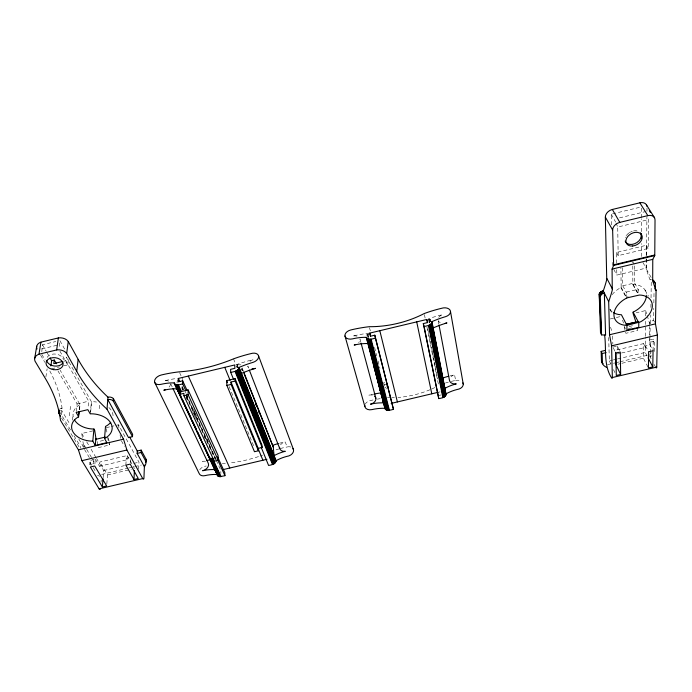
<?xml version="1.0" encoding="UTF-8"?>
<svg xmlns="http://www.w3.org/2000/svg" width="692" height="692" viewBox="0 0 692 692"><rect width="100%" height="100%" fill="white"/><g stroke="black" fill="none" stroke-linecap="round" stroke-linejoin="round"><path stroke-width="0.52" stroke-dasharray="3.46 2.59" d="M637.617 328.103L637.617 330.525L625.897 333.293L625.058 330.482M641.328 256.507L641.389 243.558M641.441 231.69L641.501 218.741M641.51 217.66L641.553 207.946M177.014 383.005L177.403 379.83M647.963 367.037L643.404 358.205L643.508 343.63L615.646 350.213M647.124 356.034L645.238 352.418L645.376 337.393M645.385 336.321L645.48 325.586M645.489 324.513L645.515 321.296M645.567 315.924L645.61 310.561L636.242 312.784M621.632 352.998L645.48 347.375L645.489 345.853L649.9 344.815L653.058 350.757M613.83 269.482L616.832 275.087L646.129 268.081L646.233 256.689M646.241 255.651L646.337 245.288L616.434 252.459L616.624 263.237M651.034 297.82L651.259 281.852L650.065 279.767A232.304 146.228 -35.5 0 1 646.648 270.027L646.544 256.343M646.553 255.27L646.908 216.683M646.959 211.32L646.985 208.102M616.434 252.459L618.181 255.633L648.214 248.437L648.516 219.624L647.21 216.657M651.492 355.714A15.596 10.198 -24.3 0 1 650.212 357.003L650.419 342.142L649.295 340.031L649.468 326.503M649.477 325.465L649.52 322.342L653.559 320.188L653.758 308.329M649.9 344.815L649.987 338.596M649.996 337.558L650.151 326.166M650.679 323.38L650.8 314.86M650.904 307.404L650.947 304.212M649.295 340.031L653.248 339.097L653.075 349.434L654.199 351.545A15.596 10.198 -24.3 0 1 653.992 352.02M653.845 302.932L654.044 291.072M654.199 351.545L654.381 341.208L653.248 339.097M138.668 469.314L138.988 462.187L118.479 424.776L111.325 426.471M130.278 463.156L130.485 459.315M125.866 465.145L126.255 458.424L130.589 457.403M127.008 459.773L127.25 455.544L99.864 462.031L99.51 466.278L127.008 459.773L126.255 458.424M106.819 483.933L107.502 474.937L99.864 462.031M103.125 477.705L103.688 470.525L96.56 458.493M101.023 482.073L101.196 479.971M99.216 408.678L99.596 404.396M94.882 464.047L95.314 459.22L90.963 460.249L90.514 465.085M93.818 461.313L93.602 463.718L89.718 464.635L89.943 462.23L93.818 461.313L92.719 459.479M90.661 411.809L91.647 401.732L92.244 401.715A20.042 13.632 3.3 0 1 96.473 402.035M90.237 413.877L91.422 401.793L66.276 357.133L65.801 360.714L88.688 401.17L87.936 408.609M84.329 447.309L84.493 445.709L80.557 446.643L80.393 448.243M79.208 409.82L80.047 404.699L60.187 370.263M79.485 409.75L80.047 404.699M76.276 411.394L77.115 403.938L56.943 369.113M72.331 420.165L73.041 414.093M69.373 415.797L70.541 406.109M61.277 414.517L62.046 408.133A211.363 131.895 11.6 0 0 49.392 370.229M63.647 365.895L67.721 364.918L68.664 357.574M45.897 376.846L47.125 368.775M41.814 351.692L42.446 344.746L55.749 341.537M612.143 294.662A20.016 13.719 -26.1 0 1 619.876 288.114L621.165 287.344L620.888 267.735M366.129 335.205L368.334 333.855L369.147 336.978M59.78 408.972L62.046 408.133A3.633 2.465 4.7 0 0 60.559 408.496M79.77 404.768L78.923 405.261A20.042 13.632 3.3 0 0 73.274 416.956M632.791 265.918L632.851 284.542L633.63 284.473A20.016 13.719 -26.1 0 1 646.38 294.065M41.771 348.932L58.232 344.962M611.425 224.909L611.192 214.2L640.507 207.124M619.504 217.868L645.022 211.717M618.181 255.633L617.722 227.037L648.516 219.624M63.794 361.198L65.801 360.714M51.433 368.836L59.581 366.881M60.239 410.901L61.735 410.546L69.996 424.334M77.115 403.938L88.688 401.17M622.558 267.769L622.783 285.779L634.573 282.967L638.664 290.372M621.165 287.344L626.234 296.842L628.206 296.375M82.348 437.534L81.76 433.503L94.718 430.424M106.205 427.691L110.296 426.713M610.258 318.96L615.326 317.749M616.347 317.507L620.404 316.547M103.584 440.372L97.312 441.859L97.935 445.726M98.238 447.655L109.76 444.93L109.284 442.032M629.097 326.52L634.953 325.128M628.362 328.639L634.261 327.247M612.913 347.099L617.342 346.052L620.292 352.029M103.688 470.525L124.456 465.621M133.798 463.415L138.988 462.187M438.053 392.329L440.147 391.836M650.419 342.142L654.381 341.208M101.646 474.418L127.76 468.25M128.807 468.008L141.35 465.05M438.996 395.443L441.038 394.959M617.489 353.975L620.603 353.249M107.502 474.937L131.385 469.297M608.709 337.506L609.332 360.887L612.411 360.16M613.432 359.918L616.511 359.191M617.541 358.949L645.238 352.418M607.611 364.667L614.877 362.954M615.906 362.712L619.02 361.977M620.058 361.734L647.029 355.377M617.973 364.208L621.027 363.482M622.039 363.248L643.404 358.205M451.245 381.396A56.017 41.364 -9.5 0 1 455.613 380.496L454.601 374.952L453.788 375.133A6.47 4.585 -10 0 0 451.028 376.69M455.613 380.496L456.426 380.315A6.436 4.585 -9.9 0 1 461.045 381.041M290.874 447.075A6.245 4.533 -21.5 0 0 287.915 446.824L287.137 447.006L285.234 441.989L284.447 442.171A6.28 4.533 -21.5 0 0 280.597 444.826M240.911 364.831L236.353 364.77L237.546 367.772M428.166 319.548L430.779 319.747M611.192 214.2L615.646 222.08M59.33 411.403L70.757 430.372M74.027 435.796L80.557 446.643M89.943 462.23L92.685 466.78M93.238 467.697L95.427 471.338A15.544 10.129 1.4 0 0 95.851 471.667M61.588 418.02L79.762 448.131M84.511 449.489L89.346 457.559M84.493 445.709L86.137 448.459M86.682 449.376L92.174 458.562M78.767 438.962L83.697 447.196M646.337 245.288L648.214 248.437M95.314 459.22L99.51 466.278M81.76 433.503L84.502 438.131M86.69 441.833L88.887 445.536M91.076 449.238L96.015 457.568M40.655 355.221L44.824 362.314M41.857 354.46L45.066 359.944M42.446 344.746L46.243 351.294M46.779 352.228L49.495 356.908M642.92 262.519L646.129 268.081M646.423 269.197L651.457 277.933M108.938 443.486L109.76 444.93M108.038 437.776L109.12 441.063M634.106 264.119L632.782 261.784L632.791 264.889M59.919 351.147L67.721 364.918M644.987 289.965L648.43 296.115M64.59 349.002L59.849 340.542L59.356 348.387M127.25 455.544L134.499 468.562M121.368 440.769L124.439 446.314M653.559 320.188L654.718 322.29M633.085 284.481L638.405 294.152M632.851 284.542L638.067 294.022L638.076 289.299L626.191 292.136L626.234 296.842M649.52 322.342L650.281 323.744M622.783 285.779L626.77 293.2M620.88 287.595L625.585 296.41M645.489 345.853L648.62 351.804M643.508 343.63L645.48 347.375M649.477 355.593L651.189 358.854M654.096 364.407L655.558 367.184M609.894 309.186L612.593 314.523M613.337 347.955L615.837 353.084M609.332 360.887L610.725 363.81M613.501 369.64L614.894 372.564M170.725 383.792L172.559 387.676M181.84 388.359L182.749 390.305M185.906 397.122L187.255 400.045M192.67 411.731L194.028 414.646M194.478 415.624L195.827 418.548M203.95 436.072L205.299 438.996M185.222 391.387L186.122 393.333M186.572 394.31L187.921 397.234M193.31 408.929L194.66 411.852M195.109 412.821L198.258 419.646M207.245 439.126L208.595 442.05M186.165 394.509L211.813 450.042M212.262 451.02L216.311 459.782M181.979 386.231L183.337 389.163M186.044 395.02L215.8 459.419M216.25 460.396L220.765 470.153L220.886 473.553M182.169 386.932L183.518 389.847M186.676 396.672L215.489 459.012M181.78 387.148L183.129 390.072M186.286 396.888L215.134 459.228M179.617 372.694L181.166 376.067M181.935 377.745L182.826 379.7M616.062 223.066L617.722 227.037M229.121 386.594L253.704 445.942M233.524 358.854L235.514 363.845M236.318 365.843L237.114 367.85M237.218 364.658L238.013 366.656M236.785 364.701L237.979 367.712M242.105 368.75L242.892 370.756M241.716 368.698L242.503 370.704M241.318 368.654L242.113 370.652M242.096 367.841L243.273 370.843M248.566 368.101L247.788 366.094A6.842 4.489 -20.4 0 0 250.495 368.559M645.61 310.561L646.83 314.445M647.132 315.422L649.554 323.19M622.592 320.154L623.475 323.043M624.755 327.23L625.308 329.063M610.569 327.221L612.031 332.082M624.781 329.548L624.201 326.157M360.8 342.108L359.961 338.993A6.816 4.533 -15.4 0 1 358.646 342.618M367.945 334.054L368.758 337.177M367.564 334.262L368.369 337.385M367.184 334.478L367.997 337.601M369.528 327.723L370.315 330.828M374.58 347.47L376.716 355.809M378.048 361.016L379.917 368.308M383.653 382.884L384.449 386.015M427.829 329.262L431.644 348.284M431.851 349.348L432.491 352.513M432.699 353.569L433.339 356.743M433.547 357.799L434.187 360.973M434.394 362.028L435.034 365.194M435.242 366.258L437.785 378.939M424.421 314.592L425.269 318.778M426.964 327.23L438.494 384.666M428.616 319.548L429.447 323.778M430.355 319.669L430.77 321.789M429.922 319.618L430.337 321.737M429.49 319.583L429.905 321.702M429.057 319.557L429.888 323.795M438.218 320.777L438.823 323.96M118.479 424.776L118.955 427.786M120.062 434.818L120.693 438.84M106.36 428.685L107.277 434.654M107.658 437.102L108.237 440.882M82.936 441.557L83.827 447.594M612.662 336.035L612.844 344.08M612.23 262.398L612.299 265.607M616.736 269.698L616.832 275.087M617.342 346.052L617.472 352.989M634.547 265.962L634.573 282.967M47.177 357.34A8.538 6.02 6.8 0 1 56.13 354.122A8.538 6.02 6.8 0 1 63.517 359.753M235.911 364.84A110.279 77.712 -22.4 0 1 252.468 359.814L253.134 359.65A6.842 4.489 -20.4 0 0 248.895 362.4M262.588 455.163A100.081 66.864 -21.7 0 1 260.14 456.028M258.505 456.582A100.081 66.864 -21.7 0 1 229.459 462.965M225.35 463.346A100.081 66.864 -21.7 0 1 222.288 463.545M276.03 449.861A54.391 40.716 -23 0 1 278.781 448.978M280.165 448.572A54.391 40.716 -23 0 1 287.137 447.006M279.62 443.191A54.703 40.733 -22.9 0 1 285.234 441.989M199.711 469.825A6.306 4.446 -26.3 0 1 204.841 466.304A106.343 79.346 -30.2 0 1 206.216 465.993M170.466 383.974A6.911 4.403 -24.5 0 1 168.485 387.736M168.606 381.136A6.911 4.403 -24.5 0 0 164.03 380.877A117.285 79.805 -27.5 0 1 177.489 378.316M205.507 461.322A6.34 4.446 -26.2 0 0 202.505 461.408A106.957 79.407 -30.1 0 1 205.264 460.794M214.901 459.142A106.957 79.407 -30.1 0 1 216.276 458.969M445.536 382.987A56.017 41.364 -9.5 0 1 448.364 382.14M440.268 322.662A6.868 4.55 -10.6 0 1 438.347 320.863M438.745 317.325A6.868 4.55 -10.6 0 1 442.681 314.635L442.006 314.799A110.564 78.949 -9.4 0 0 428.417 318.778M369.312 333.077A114.95 82.936 -15.8 0 0 352.488 336.122A6.816 4.533 -15.4 0 1 357.401 336.312M434.818 387.563A71.172 48.267 -12.9 0 1 430.831 389.388M430.017 389.734A71.172 48.267 -12.9 0 1 397.952 397.459M394.423 397.666A71.172 48.267 -12.9 0 1 391.793 397.744M390.919 397.753A71.172 48.267 -12.9 0 1 387.442 397.71M373.049 399.976A107.148 82.685 -15.8 0 0 370.194 400.616A6.392 4.576 -15.4 0 0 365.272 404.111M377.356 399.137A107.148 82.685 -15.8 0 1 380.228 398.653M374.458 393.973A107.805 82.729 -15.8 0 0 368.706 395.201A6.427 4.567 -15.4 0 1 373.369 395.469M450.207 375.851A56.346 41.373 -9.5 0 1 454.601 374.952M99.691 476.243A15.579 10.129 1.4 0 1 97.529 475.266M386.482 386.664A5.839 4.152 -12.2 0 1 384.761 387.935M386.543 388.532A5.847 4.152 -12.2 0 1 385.868 389.06M384.198 384.216A5.83 4.135 -12.2 0 1 385.894 384.553M383.852 382.641A5.821 4.135 -12.2 0 1 384.726 382.754M108.869 407.502A20.042 13.632 3.3 0 1 113.004 416.999M612.117 311.685A20.016 13.719 -26.1 0 1 609.444 308.295M651.137 352.712A15.561 10.198 -24.4 0 1 649.546 354.468M650.065 279.767A4.982 3.408 -27.5 0 1 651.44 279.68M625.265 237.78A8.693 6.185 -29.3 0 1 625.412 237.347M626.044 236.058A8.693 6.185 -29.3 0 1 626.312 235.643M626.606 235.228A8.693 6.185 -29.3 0 1 627.099 234.631M627.272 234.441A8.693 6.185 -29.3 0 1 628.033 233.697M628.232 233.524A8.693 6.185 -29.3 0 1 628.872 233.014M629.322 232.702A8.693 6.185 -29.3 0 1 630.507 232.01M631 231.768A8.693 6.185 -29.3 0 1 632.263 231.275M633.552 230.929A8.693 6.185 -29.3 0 1 637.453 230.981"/><path stroke-width="1.04" d="M185.819 390.703L182.671 383.87L182.671 380.799L178.354 381.828L178.372 378.429L234.709 364.961L234.908 368.317L230.574 369.355L230.73 372.391L233.576 379.398M641.415 238.16L641.432 233.844M608.692 301.643L603.268 290.934A190.473 147.059 -17.3 0 0 606.754 279.594L605.344 217.089A7.586 5.545 -29.9 0 1 612.351 209.468L639.866 202.817L647.816 215.627A7.785 5.536 -30.5 0 1 655.03 219.848L654.77 255.582L652.772 259.353L652.694 280.511A235.687 146.687 -35.1 0 0 656.094 290.277L655.471 323.865L657.4 335.023L656.743 367.089A3.633 0.934 75.5 0 1 656.111 367.841M652.79 366.89L653.058 350.757L648.62 351.804L648.421 367.919L652.79 366.89L648.075 357.842M655.289 289.922L655.402 283.443L654.199 281.367A4.982 3.408 -27.5 0 0 652.279 279.819M146.038 461.728L146.133 459.35L141.151 450.111L137.267 451.028L137.154 453.416L144.386 466.685A15.518 10.198 0.5 0 0 146.038 461.728L141.047 452.49L141.151 450.111M144.446 465.102L143.936 478.146A3.642 1.012 77.7 0 1 142.725 478.579L99.103 488.855L81.907 460.673L78.412 449.852L60.481 420.303A214.382 132.215 11.2 0 0 45.594 378.87L34.998 361.103A8.65 6.072 7.3 0 1 38.968 354.209L40.932 342.142L58.379 337.93A8.503 6.09 7.2 0 1 68.257 341.467L78.144 359.356A208.344 162.291 -5.3 0 0 107.987 397.156A4.939 3.425 3 0 1 113.35 398.497L132.622 434.282L132.501 436.661L128.539 437.603L107.796 399.543A4.948 3.425 2.9 0 1 113.168 400.876L132.501 436.661M133.971 479.504L125.866 465.145L130.226 464.116L138.262 478.492L133.971 479.504L134.404 470.551M261.256 447.43L268.582 465.439C271.316 465.007 275.762 464.211 276.047 460.673L239.077 367.409A86.405 60.161 -21.6 0 1 253.151 362.314A6.885 4.481 -20.4 0 0 258.635 356.432A6.885 4.481 -20.4 0 0 252.571 353.231L250.184 353.794A110.997 77.686 -22.3 0 0 233.524 358.854A109.509 65.204 -20.6 0 1 179.228 371.846A118.047 79.779 -27.4 0 0 168.753 373.412L167.248 373.697A118.047 79.779 -27.4 0 0 161.227 375.012A6.946 4.394 -24.4 0 0 154.515 381.24A6.946 4.394 -24.4 0 0 160.968 384.345A40.984 26.685 -25.6 0 1 174.211 382.91L217.634 475.689L219.952 476.684L224.935 475.689L224.813 472.627L217.634 456.997M113.168 400.876L113.35 398.497M102.39 486.943L90.332 467.013L94.709 465.984L106.672 485.931L102.39 486.943L103.039 478.734M74.381 419.75A20.042 13.632 3.3 0 0 91.915 428.962L93.939 429.031L92.806 441.15L95.28 445.414L106.879 442.655L104.527 438.529L105.504 426.445L106.983 425.597A20.042 13.632 3.3 0 0 110.711 422.336M142.725 478.579L126.904 450.016L123.522 439.152L107.009 409.197L107.987 397.156M95.28 445.414L95.911 438.382M364.857 405.339A6.392 4.576 -15.4 0 0 371.967 409.603A37.48 27.723 -15.6 0 1 384.83 408.315C386.318 411.628 390.971 410.019 393.454 409.301L374.813 335.196L370.436 336.234L369.762 333.103L426.8 319.462L427.682 322.558L423.296 323.605L438.771 398.601C441.288 398.134 446.236 397.511 446.011 393.869A35.396 25.976 -9.3 0 1 457.031 389.518L458.917 389.077A6.436 4.585 -9.9 0 0 462.896 382.858M92.806 441.15L90.756 441.089A20.302 13.65 3 0 1 72.928 431.799A20.302 13.65 3 0 1 77.573 417.38L78.43 416.895L78.983 411.844M78.43 416.895L79.26 411.766M230.73 372.391C233.662 371.777 238.489 371.172 239.077 367.409M107.009 409.197A211.233 162.88 -5.4 0 1 76.725 371.388L78.144 359.356M423.296 323.605L424.11 326.503C426.696 325.889 432.007 325.448 431.92 321.633A86.811 60.991 -9.1 0 1 445.804 316.581A6.911 4.541 -10.6 0 0 450.388 310.881A6.911 4.541 -10.6 0 0 443.269 307.914L440.847 308.485A111.291 78.931 -9.5 0 0 424.213 313.545A76.12 47.488 -13.2 0 1 369.26 326.693A115.702 82.919 -15.7 0 0 358.456 328.328L356.916 328.622A115.702 82.919 -15.7 0 0 350.792 329.963A6.859 4.533 -15.4 0 0 344.979 336.001A6.859 4.533 -15.4 0 0 352.496 338.872A40.335 27.602 -15.5 0 1 366.258 337.324C367.962 340.724 372.841 338.76 375.453 338.12L374.813 335.196M60.489 416.195L58.742 413.089L59.114 409.941L59.157 411.039M58.837 413.453L59.157 410.399M76.725 371.388L66.674 353.465L68.257 341.467M38.968 354.209L56.657 349.936L58.379 337.93M50.888 365.921L51.658 360.653L54.279 360.022L53.76 363.611L62.79 361.44M34.687 358.352L36.702 346.268M602.818 293.408L601.746 291.297A3.59 2.508 -25.6 0 1 603.268 290.934L600.812 291.816L599.211 294.091L600.509 332.765L601.538 334.885L605.587 335.127L604.341 293.036L601.876 293.918L600.275 296.193L601.538 334.885L599.211 294.091L600.275 296.193M605.344 217.089L612.636 230.055L613.648 265.425L612.074 269.093L612.273 290.182A193.059 147.552 -17.2 0 1 608.683 301.565L609.54 334.746L611.59 345.853L612.351 377.538A3.633 0.761 75.7 0 1 611.373 377.572C603.433 364.762 606.512 349.322 604.618 335.058M59.166 411.679L58.742 413.089M104.527 438.529L106.023 437.681A20.302 13.65 3 0 0 110.521 422.622A20.302 13.65 3 0 0 91.067 413.799L90.237 413.877L87.832 409.664L76.155 412.458L78.706 416.818M626.148 324.358L635.922 322.04L633.119 313.528L633.111 312.135L634.867 311.227A20.016 13.719 -26.1 0 0 646.432 295.57M612.636 230.055A7.716 5.571 -29.4 0 1 619.807 222.374L647.816 215.627M613.363 264.889L654.45 255.054M613.648 265.425L654.77 255.582M612.074 269.093L652.772 259.353M174.211 382.91C175.171 386.568 180.439 384.397 182.671 383.87M188.103 389.933L179.73 391.932L179.721 394.336L183.916 393.341L183.925 395.755L214.321 461.175L218.248 460.249L218.075 455.431L188.103 389.933L188.129 394.751L218.248 460.249M258.22 448.39L258.401 450.786L254.466 451.712L226.881 385.435L226.656 380.652L235.064 378.654L261.965 445.086L262.156 447.464L258.22 448.39L230.981 382.036L235.193 381.032L235.064 378.654M183.925 395.755L188.129 394.751M226.881 385.435L231.111 384.423L230.981 382.036M105.262 437.076L95.833 439.316L96.136 439.835L94.718 430.424L93.939 429.031M78.412 449.852L123.522 439.152M609.54 334.746L655.471 323.865M81.907 460.673L126.904 450.016M137.154 453.416L141.047 452.49M611.59 345.853L657.4 335.023M606.538 367.296A15.501 10.242 -23.4 0 1 602.498 363.741L601.504 361.605L601.149 351.406L605.085 350.481M391.162 403.41L438.053 392.329M601.149 351.406L602.161 353.543L606.106 352.609M213.266 458.986L210.325 459.687L210.281 458.078M620.646 374.458L616.287 375.479L615.837 353.084L620.292 352.029L620.646 374.458L615.941 364.684L615.69 352.28M612.351 377.538L656.743 367.089M222.763 469.686L266.93 459.298M626.364 324.332L638.197 321.685M279.594 447.292A6.28 4.533 -21.5 0 0 285.277 451.288L285.035 451.348A34.531 25.613 -22.5 0 0 274.067 455.673L273.279 447.058L244.077 373.767M174.272 383.281L217.634 475.689M646.475 204.893L654.511 217.703M649.295 210.697L650.437 212.522M50.032 357.842L51.658 360.653M612.351 209.468L619.807 222.374M54.279 360.022L56.424 363.741M655.021 288.4L656.094 290.277M129.681 437.076L137.267 451.028M633.111 312.135L638.768 322.757L638.759 327.385L626.943 330.188L626.926 325.404L621.416 314.748L619.634 314.626A20.016 13.719 -26.1 0 1 613.346 312.568M606.996 278.625L612.515 289.204M601.27 291.531L602.334 293.633M600.812 291.816L601.876 293.918M600.397 292.136L601.46 294.238M600.033 292.491L601.097 294.593M599.73 292.872L600.786 294.982M599.488 293.27L600.544 295.38M599.315 293.676L600.371 295.787M154.697 382.373L199.166 473.501A6.306 4.446 -26.3 0 0 205.022 475.629A37.083 26.798 -27.9 0 1 217.124 474.522L217.375 475.317M173.017 388.653L208.37 463.484A6.34 4.446 -26.2 0 1 202.661 470.733A37.29 26.806 -27.7 0 1 214.823 469.617L214.762 467.68M176.572 384.951L180.223 392.753M211.19 459.073L219.381 476.624M176.01 384.83L180.11 393.61M210.653 458.934L218.862 476.485M175.508 384.64L180.984 396.343M182.351 399.267L191.476 418.764M192.385 420.719L196.035 428.512M197.86 432.413L201.052 439.238M203.336 444.117L218.387 476.286M175.067 384.389L217.98 476.018M178.38 384.89L181.555 391.724M212.418 458.069L221.042 476.606M177.835 384.977L181.019 391.802M211.908 458.139L220.54 476.676M177.187 385.003L180.37 391.828M211.761 459.133L219.952 476.684M178.372 378.429L179.73 381.353M182.671 380.799L187.151 390.573M217.738 460.059L224.935 475.689M188.302 376.059L229.779 468.034M226.656 380.652L227.478 382.633M231.111 384.423L258.401 450.786M224.753 367.34L230.09 380.323M257.986 448.252L262.908 460.241M235.193 381.032L262.156 447.464M235.038 371.362L272.492 464.514M236.828 370.566L274.101 463.761M236.223 370.903L273.565 464.09M235.583 371.18L272.985 464.349M238.299 369.286L275.399 462.524M237.875 369.744L275.035 462.974M237.382 370.177L274.603 463.389M239.034 367.807L276.022 461.071M238.878 368.3L275.9 461.564M238.636 368.801L275.693 462.048M255.556 403.791L256.741 406.801M258.324 410.814L259.509 413.825M243.67 371.846L273.279 447.058M249.345 370.108L279.689 448.494M258.531 355.826L293.477 449.584M443.165 382.131L444.93 388.342A35.603 25.976 -9.4 0 1 456.011 383.965L456.262 383.896A6.47 4.585 -10 0 1 449.437 380.159L439.022 325.015M344.971 335.975L364.866 406.55M361.077 343.145L375.842 398.203M367.045 338.423L385.591 409.43M366.682 338.077L385.236 409.076M366.258 337.324L384.977 408.678M369.208 339.244L387.632 410.295M368.585 339.132L387.044 410.183M368.006 338.959L386.499 409.993M367.487 338.717L386.006 409.742M371.111 339.158L389.414 410.252M370.549 339.244L388.887 410.33M369.865 339.279L388.247 410.347M369.762 333.103L370.549 336.156M386.62 383.489A5.821 4.135 -12.2 0 1 387.209 383.948L387.494 385.072A5.839 4.152 -12.2 0 1 387.191 385.738M375.453 338.12L393.454 409.301M379.813 330.698L397.398 401.94M387.209 383.948L387.849 386.646A5.847 4.152 -12.2 0 1 387.537 387.312M381.837 395.53L383.411 402.874A37.697 27.723 -15.5 0 0 370.48 404.18A6.427 4.567 -15.4 0 0 375.453 400.651A6.427 4.567 -15.4 0 0 374.545 396.161M381.37 395.071L373.836 365.661L373.974 366.336M379.969 389.241L380.306 390.816M374.311 367.91L374.502 368.81M416.714 321.875L431.791 393.809M424.11 326.503L438.771 398.601M426.8 319.462L427.422 322.602M429.628 325.006L443.918 397.208M429.005 325.283L443.338 397.476M428.46 325.465L442.837 397.649M431.142 323.882L445.311 396.109M430.709 324.297L444.913 396.516M430.199 324.678L444.446 396.888M431.92 321.633L446.055 394.258M431.903 322.489L446.003 394.734M431.747 322.965L445.864 395.21M431.488 323.432L445.631 395.668M450.492 311.443L463.233 384.008M602.161 353.543L602.498 363.741M62.955 362.816A8.538 6.02 6.8 0 1 54.045 365.99A8.538 6.02 6.8 0 1 46.658 360.42M146.133 459.35A15.483 10.198 0.5 0 1 145.631 462.317M100.401 488.881A3.633 1.176 77.9 0 1 99.103 488.855M176.97 388.809A40.733 26.711 -25.7 0 0 163.805 390.219A6.911 4.403 -24.5 0 0 165.509 389.657M276.047 460.673A34.34 25.604 -22.6 0 1 286.946 456.365L288.772 455.942A6.245 4.533 -21.5 0 0 292.958 448.52M241.456 373.412A85.851 60.187 -21.7 0 1 255.443 368.343A6.842 4.489 -20.4 0 1 252.026 368.819M272.709 445.354A54.703 40.733 -22.9 0 1 278.227 443.563M206.64 460.509A106.957 79.407 -30.1 0 1 210.775 459.756M56.657 349.936A8.615 6.107 6.8 0 1 66.674 353.465M37.005 349.01A8.538 6.055 7.7 0 1 40.932 342.142M367.885 343.526A40.084 27.628 -15.5 0 0 354.192 345.048A6.816 4.533 -15.4 0 0 355.887 344.486M374.458 393.973A107.805 82.729 -15.8 0 1 380.245 392.995M443.062 377.927A56.346 41.373 -9.5 0 1 448.753 376.214M433.157 327.947A86.258 61.008 -9 0 1 446.954 322.913A6.868 4.55 -10.6 0 1 445.198 323.32M387.278 385.288A5.83 4.135 -12.2 0 1 387.563 385.522M639.866 202.817A7.647 5.51 -31 0 1 646.942 206.277M653.075 281.808A5 3.408 -27.4 0 1 655.402 283.443M603.13 363.655A15.466 10.233 -23.5 0 1 601.504 361.605M640.394 232.841A8.693 6.185 -29.3 0 1 636.96 242.529A8.693 6.185 -29.3 0 1 625.949 242.434M625.525 241.776A8.693 6.185 -29.3 0 1 625.222 241.067M626.814 297.932L625.507 298.702A20.276 13.745 -25.8 0 0 613.925 314.592A20.276 13.745 -25.8 0 0 625.118 325.292L626.926 325.404L640.55 321.849A20.276 13.745 -25.8 0 0 652.331 305.233A20.276 13.745 -25.8 0 0 639.434 295.026L626.814 297.932M53.535 369.649L51.381 369.13A8.572 6.029 6.7 0 1 48.708 358.949A8.572 6.029 6.7 0 1 62.678 362.305A8.572 6.029 6.7 0 1 53.535 369.649M632.687 246.015A8.711 6.193 -29.2 0 0 641.752 235.072A8.711 6.193 -29.2 0 0 627.782 236.474A8.711 6.193 -29.2 0 0 632.687 246.015"/></g></svg>
